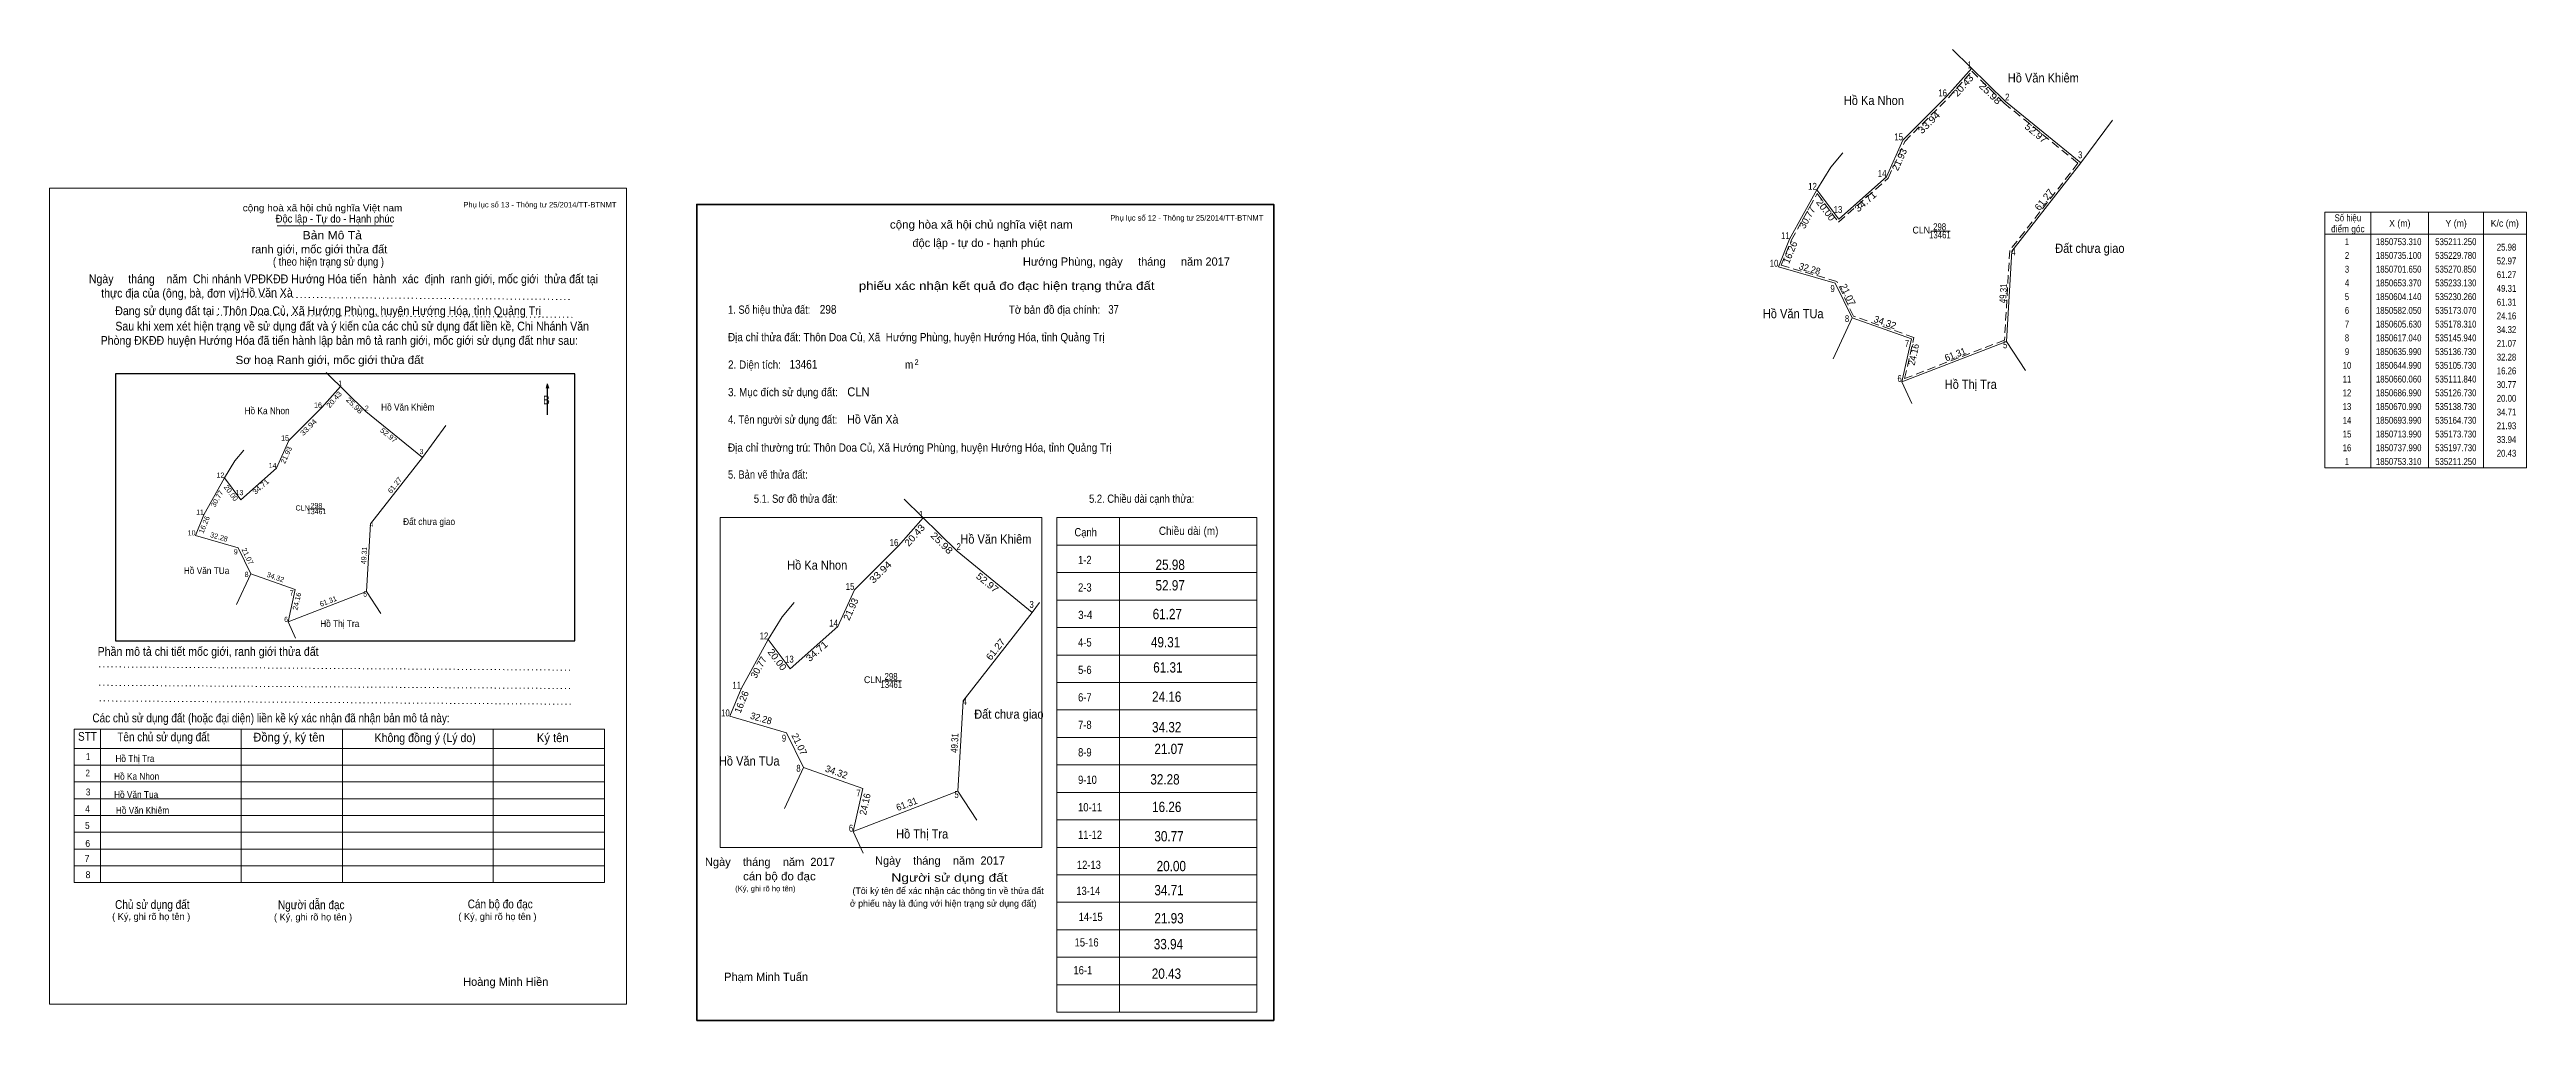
# Model space of a CAD drawing. Header units: metres. Extents: x 534162 to 535514, y 1850233 to 1850764.
import ezdxf
from ezdxf.enums import TextEntityAlignment as Align

# ---------------------------------------------------------------- set-up
doc = ezdxf.new("R2010")
doc.units = ezdxf.units.M
doc.header["$LTSCALE"] = 1.5
doc.linetypes.add('DOTTED', pattern=[1.5, 0.3, -1.2])
doc.linetypes.add('MEDIUM_DASHED', pattern=[4.5, 3, -1.5])
for name, color, linetype, lineweight in [('1', 7, 'MEDIUM_DASHED', 13), ('10', 7, 'Continuous', 13), ('61', 7, 'Continuous', 13), ('62', 7, 'Continuous', 13), ('63', 7, 'Continuous', 13)]:
    doc.layers.add(name, color=color, linetype=linetype, lineweight=lineweight)
doc.layers.add('30', color=7, linetype='Continuous')
doc.layers.add('34', color=7, linetype='Continuous')

msp = doc.modelspace()

# ---------------------------------------------------------------- linework, layer by layer
at = {"layer": '1'}
msp.add_lwpolyline([(535211.31, 1850751.65), (535229.02, 1850734.25), (535269.26, 1850701.47), (535232.01, 1850653.79), (535229.16, 1850604.94), (535174.65, 1850583.89), (535179.65, 1850606.37), (535146.76, 1850617.96), (535137.54, 1850636.95), (535107.27, 1850645.73), (535112.87, 1850659.57), (535126.88, 1850684.89), (535138.56, 1850669.31), (535165.67, 1850693.3), (535174.69, 1850713.33), (535198.56, 1850737.21)], close=True, dxfattribs=at)
at = {"layer": '1', "linetype": 'Continuous'}
msp.add_lwpolyline([(534476.98, 1850242.33), (534476.98, 1850687.83), (534161.98, 1850687.83), (534161.98, 1850242.33)], close=True, dxfattribs=at)
at = {"layer": '10'}
for p, q in [((535140.82, 1850707.11), (535134.28, 1850699.26)), ((535145.94, 1850617.04), (535135.64, 1850594.6)), ((534267.97, 1850544.88), (534263.07, 1850538.99)), ((534271.81, 1850477.32), (534264.09, 1850460.5)), ((534568.42, 1850461.65), (534561.88, 1850453.8)), ((534573.54, 1850371.58), (534563.24, 1850349.14))]:
    msp.add_line(p, q, dxfattribs=at)
at = {"layer": '61'}
for p, q in [((535270.85, 1850701.65), (535288.02, 1850725.05)), ((535230.26, 1850604.14), (535240.55, 1850588.25)), ((534365.49, 1850540.78), (534378.37, 1850558.33)), ((534335.05, 1850467.65), (534342.77, 1850455.73)), ((534698.45, 1850456.19), (534702.43, 1850461.61)), ((534657.86, 1850358.68), (534668.15, 1850342.79))]:
    msp.add_line(p, q, dxfattribs=at)
for points in [[(535173.07, 1850582.05), (535230.26, 1850604.14), (535233.13, 1850653.37), (535270.85, 1850701.65), (535229.78, 1850735.1), (535200.84, 1850763.53)], [(535211.25, 1850753.31), (535197.73, 1850737.99), (535173.73, 1850713.99), (535164.73, 1850693.99), (535138.73, 1850670.99), (535126.73, 1850686.99)], [(535134.28, 1850699.26), (535126.73, 1850686.99), (535111.84, 1850660.06), (535105.73, 1850644.99), (535136.73, 1850635.99), (535145.94, 1850617.04)], [(535178.48, 1850570.21), (535173.07, 1850582.05), (535178.31, 1850605.63), (535145.94, 1850617.04)], [(534320.79, 1850579.53), (534310.65, 1850568.04), (534292.65, 1850550.04), (534285.9, 1850535.04), (534266.4, 1850517.79), (534257.4, 1850529.79)], [(534292.16, 1850451.08), (534335.05, 1850467.65), (534337.2, 1850504.57), (534365.49, 1850540.78), (534334.69, 1850565.87), (534312.99, 1850587.19)], [(534263.07, 1850538.99), (534257.4, 1850529.79), (534246.23, 1850509.59), (534241.65, 1850498.29), (534264.9, 1850491.54), (534271.81, 1850477.32)], [(534600.67, 1850336.59), (534657.86, 1850358.68), (534660.73, 1850407.91), (534698.45, 1850456.19), (534657.38, 1850489.64), (534628.44, 1850518.07)], [(534638.85, 1850507.85), (534625.33, 1850492.53), (534601.33, 1850468.53), (534592.33, 1850448.53), (534566.33, 1850425.53), (534554.33, 1850441.53)], [(534296.21, 1850442.2), (534292.16, 1850451.08), (534296.09, 1850468.77), (534271.81, 1850477.32)], [(534561.88, 1850453.8), (534554.33, 1850441.53), (534539.44, 1850414.6), (534533.33, 1850399.53), (534564.33, 1850390.53), (534573.54, 1850371.58)], [(534606.08, 1850324.75), (534600.67, 1850336.59), (534605.91, 1850360.17), (534573.54, 1850371.58)]]:
    msp.add_lwpolyline(points, dxfattribs=at)
at = {"layer": '62'}
for p, q in [((534286.18, 1850667.28), (534349.04, 1850667.28)), ((534175.48, 1850392.48), (534464.98, 1850392.48)), ((534175.48, 1850308.78), (534175.48, 1850392.48)), ((534189.88, 1850308.78), (534189.88, 1850392.48)), ((534266.54, 1850308.78), (534266.54, 1850392.18)), ((534321.88, 1850308.78), (534321.88, 1850392.18)), ((534404.08, 1850308.78), (534404.08, 1850392.48)), ((534464.98, 1850308.78), (534464.98, 1850392.48)), ((534175.48, 1850381.98), (534464.98, 1850381.98)), ((534175.48, 1850372.83), (534464.98, 1850372.83)), ((534175.48, 1850363.68), (534464.98, 1850363.68)), ((534175.48, 1850354.53), (534464.98, 1850354.53)), ((534175.48, 1850345.38), (534464.98, 1850345.38)), ((534175.48, 1850336.23), (534464.98, 1850336.23)), ((534175.48, 1850327.08), (534464.98, 1850327.08)), ((534175.48, 1850317.93), (534464.98, 1850317.93)), ((534175.48, 1850308.78), (534464.98, 1850308.78))]:
    msp.add_line(p, q, dxfattribs=at)
at = {"layer": '62', "linetype": 'DOTTED'}
for p, q in [((534265.34, 1850628.43), (534446.24, 1850627.08)), ((534253.34, 1850618.53), (534447.58, 1850617.33)), ((534189.14, 1850426.53), (534446.68, 1850424.73)), ((534189.14, 1850416.48), (534446.68, 1850414.68)), ((534189.44, 1850407.93), (534446.98, 1850406.13))]:
    msp.add_line(p, q, dxfattribs=at)
at = {"layer": '62', "lineweight": 25}
for p, q in [((534433.64, 1850580.88), (534433.04, 1850578.63)), ((534433.64, 1850581.03), (534433.64, 1850564.08)), ((534433.64, 1850580.88), (534434.38, 1850578.63))]:
    msp.add_line(p, q, dxfattribs=at)
msp.add_lwpolyline([(534197.98, 1850440.78), (534448.78, 1850440.78), (534448.78, 1850586.58), (534197.98, 1850586.58)], close=True, dxfattribs=at)
at = {"layer": '63'}
for p, q in [((535429.18, 1850674.68), (535429.18, 1850535.18)), ((535460.68, 1850674.68), (535460.68, 1850535.18)), ((535490.68, 1850674.68), (535490.68, 1850535.18)), ((535188.95, 1850664.35), (535199.48, 1850664.35)), ((535403.98, 1850662.68), (535514.08, 1850662.68)), ((534304.07, 1850512.81), (534311.97, 1850512.81)), ((534528.14, 1850507.98), (534703.64, 1850507.98)), ((534528.14, 1850327.98), (534528.14, 1850507.98)), ((534703.64, 1850327.98), (534703.64, 1850507.98)), ((534711.88, 1850507.98), (534820.94, 1850507.98)), ((534711.88, 1850237.98), (534711.88, 1850507.98)), ((534746.08, 1850237.98), (534746.08, 1850507.98)), ((534820.94, 1850237.98), (534820.94, 1850507.98)), ((534711.88, 1850492.98), (534820.94, 1850492.98)), ((534711.88, 1850477.98), (534820.94, 1850477.98)), ((534711.88, 1850462.98), (534820.94, 1850462.98)), ((534711.88, 1850447.98), (534820.94, 1850447.98)), ((534711.88, 1850432.98), (534820.94, 1850432.98)), ((534616.55, 1850418.89), (534627.08, 1850418.89)), ((534711.88, 1850417.98), (534820.94, 1850417.98)), ((534711.88, 1850402.98), (534820.94, 1850402.98)), ((534711.88, 1850387.98), (534820.94, 1850387.98)), ((534711.88, 1850372.98), (534820.94, 1850372.98)), ((534711.88, 1850357.98), (534820.94, 1850357.98)), ((534711.88, 1850342.98), (534820.94, 1850342.98)), ((534528.14, 1850327.98), (534703.64, 1850327.98)), ((534711.88, 1850327.98), (534820.94, 1850327.98)), ((534711.88, 1850312.98), (534820.94, 1850312.98)), ((534711.88, 1850297.98), (534820.94, 1850297.98)), ((534711.88, 1850282.98), (534820.94, 1850282.98)), ((534711.88, 1850267.98), (534820.94, 1850267.98)), ((534711.88, 1850252.98), (534820.94, 1850252.98)), ((534711.88, 1850237.98), (534820.94, 1850237.98))]:
    msp.add_line(p, q, dxfattribs=at)
at = {"layer": '63', "lineweight": 35}
msp.add_lwpolyline([(534515.24, 1850233.48), (534515.24, 1850678.98), (534830.24, 1850678.98), (534830.24, 1850233.48)], close=True, dxfattribs=at)
at = {"layer": '63'}
msp.add_lwpolyline([(535403.98, 1850674.68), (535514.08, 1850674.68), (535514.08, 1850535.18), (535403.98, 1850535.18)], close=True, dxfattribs=at)

# ---------------------------------------------------------------- texts
at = {"layer": '1'}
for s, height, width, p in [('CLN', 3.75, 0.95, (535183.72, 1850663.1)), ('13461', 3.75, 0.85, (535193.895, 1850660.46)), ('298', 3.75, 0.85, (535193.74, 1850664.88)), ('CLN', 2.812, 0.95, (534300.145, 1850511.86)), ('13461', 2.812, 0.85, (534307.78, 1850509.88)), ('298', 2.812, 0.85, (534307.665, 1850513.19)), ('CLN', 3.75, 0.95, (534611.32, 1850417.64)), ('13461', 3.75, 0.85, (534621.495, 1850415)), ('298', 3.75, 0.85, (534621.34, 1850419.42))]:
    msp.add_text(s, height=height, dxfattribs=dict(at, width=width)).set_placement(p, align=Align.CENTER)
at = {"layer": '30'}
for s, width, p in [('1-2', 0.85, (534723.44, 1850482.63)), ('2-3', 0.85, (534723.44, 1850467.63)), ('3-4', 0.9, (534723.44, 1850452.63)), ('4-5', 0.85, (534723.44, 1850437.63)), ('5-6', 0.85, (534723.44, 1850422.63)), ('6-7', 0.85, (534723.44, 1850407.63)), ('7-8', 0.85, (534723.44, 1850392.63)), ('8-9', 0.85, (534723.44, 1850377.63)), ('9-10', 0.85, (534723.44, 1850362.63)), ('10-11', 0.85, (534723.44, 1850347.63)), ('11-12', 0.85, (534723.44, 1850332.63)), ('12-13', 0.85, (534722.81, 1850316.2)), ('13-14', 0.85, (534722.49, 1850301.98)), ('14-15', 0.85, (534723.76, 1850287.77)), ('15-16', 0.85, (534721.55, 1850273.86)), ('16-1', 0.85, (534720.92, 1850258.7))]:
    msp.add_text(s, height=4.5, dxfattribs=dict(at, width=width)).set_placement(p)
at = {"layer": '34'}
for s, width, p in [('Hồ Văn Xà', 0.9, (534266.84, 1850628.43)), ('298', 0.85, (534582.44, 1850619.28)), ('37', 0.8, (534739.94, 1850619.28)), ('13461', 0.85, (534565.94, 1850589.28)), ('CLN', 0.95, (534597.44, 1850574.28)), ('Hồ Văn Xà', 0.9, (534597.44, 1850559.28))]:
    msp.add_text(s, height=4.8, dxfattribs=dict(at, width=width)).set_placement(p)
at = {"layer": '62'}
for s, height, width, p in [('cộng hoà xã hội chủ nghĩa Việt nam', 3.711, 1.1, (534267.44, 1850675.23)), ('Độc lập - Tự do - Hạnh phúc', 4.242, 0.9, (534285.44, 1850669.08)), ('Bản Mô Tả', 4.5, 1.1, (534300.14, 1850659.93)), ('( theo hiện trạng sử dụng )', 4.5, 0.85, (534283.94, 1850645.53)), ('Ngày     tháng    năm  Chi nhánh VPĐKĐĐ Hướng Hóa tiến  hành  xác  định  ranh giới, mốc giới  thửa đất tại ', 4.8, 0.9, (534183.44, 1850635.93)), ('thực địa của (ông, bà, đơn vị): ', 4.8, 0.9, (534190.18, 1850628.13)), ('Đang sử dụng đất tại : Thôn Doa Củ, Xã Hướng Phùng, huyện Hướng Hóa, tỉnh Quảng Trị', 4.8, 0.9, (534197.84, 1850618.53)), ('Phòng ĐKĐĐ huyện Hướng Hóa đã tiến hành lập bản mô tả ranh giới, mốc giới sử dụng đất như sau:', 4.8, 0.9, (534189.88, 1850602.33)), ('     Sau khi xem xét hiện trạng về sử dụng đất và ý kiến của các chủ sử dụng đất liền kề, Chi Nhánh Văn ', 4.8, 0.9, (534189.88, 1850610.13)), ('Sơ hoạ Ranh giới, mốc giới thửa đất', 4.5, 1.05, (534263.54, 1850591.83)), ('B', 4.8, 0.85, (534431.38, 1850569.78)), ('Phần mô tả chi tiết mốc giới, ranh giới thửa đất ', 4.8, 0.9, (534188.24, 1850432.53)), ('Các chủ sử dụng đất (hoặc đại diện) liền kề ký xác nhận đã nhận bản mô tả này:', 4.8, 0.85, (534185.38, 1850396.23))]:
    msp.add_text(s, height=height, dxfattribs=dict(at, width=width)).set_placement(p)
msp.add_text('ranh giới, mốc giới thửa đất', height=4.5, dxfattribs=at).set_placement((534272.24, 1850652.28))
for s, height, width, p in [('STT', 4.8, 0.85, (534182.665, 1850386.18)), ('Tên chủ sử dụng đất', 4.8, 0.85, (534224.14, 1850385.88)), ('Đồng ý, ký tên', 4.8, 0.95, (534292.69, 1850385.73)), ('Không đồng ý (Lý do)', 4.8, 0.9, (534367.02, 1850385.43)), ('Ký tên', 4.8, 0.95, (534436.66, 1850385.43)), ('1', 3.75, 0.75, (534183.01, 1850375.68)), ('2', 3.75, 0.85, (534182.825, 1850366.68)), ('4', 3.75, 0.9, (534182.74, 1850347.18)), ('3', 3.75, 0.9, (534183.015, 1850356.33)), ('5', 3.75, 0.9, (534182.6, 1850338.03)), ('6', 3.75, 0.95, (534182.815, 1850328.28)), ('8', 3.75, 0.95, (534182.975, 1850311.18)), ('Chủ sử dụng đất', 4.8, 0.85, (534218.085, 1850294.38)), ('Người dẫn đạc', 4.8, 0.85, (534304.835, 1850294.23)), ('Cán bộ đo đạc', 4.8, 0.85, (534407.99, 1850294.68))]:
    msp.add_text(s, height=height, dxfattribs=dict(at, width=width)).set_placement(p, align=Align.CENTER)
for s, p in [('7', (534182.455, 1850320.03)), ('( Ký, ghi rõ họ tên )', (534217.47, 1850288.38)), ('( Ký, ghi rõ họ tên )', (534305.83, 1850288.08)), ('( Ký, ghi rõ họ tên )', (534406.47, 1850288.38))]:
    msp.add_text(s, height=3.75, dxfattribs=at).set_placement(p, align=Align.CENTER)
at = {"layer": '63'}
for s, height, width, p in [(' 1', 3.75, 0.75, (535211.25, 1850753.31)), (' 16', 3.75, 0.85, (535197.73, 1850737.99)), (' 2', 3.75, 0.85, (535231.83, 1850735.73)), (' 15', 3.75, 0.85, (535173.73, 1850713.99)), (' 3', 3.75, 0.8, (535271.63, 1850704.17)), (' 12', 3.75, 0.85, (535126.73, 1850686.99)), (' 14', 3.75, 0.85, (535164.73, 1850693.99)), (' 13', 3.75, 0.85, (535140.62, 1850674.3)), (' 11', 3.75, 0.8, (535111.84, 1850660.06)), (' 10', 3.75, 0.85, (535105.73, 1850644.99)), (' 4', 3.75, 0.85, (535235.18, 1850651.16)), ('52.97', 3.75, 0.85, (535508.53, 1850646.25)), ('25.98', 3.75, 0.85, (535508.53, 1850653.75)), ('phiếu xác nhận kết quả đo đạc hiện trạng thửa đất', 4.5, 1.2, (534765.17, 1850632.33)), (' 9', 3.75, 0.85, (535136.49, 1850631.17)), ('49.31', 3.75, 0.85, (535508.53, 1850631.25)), ('61.27', 3.75, 0.85, (535508.53, 1850638.75)), ('24.16', 3.75, 0.85, (535508.53, 1850616.25)), ('61.31', 3.75, 0.85, (535508.53, 1850623.75)), (' 8', 3.75, 0.8, (535144.36, 1850614.75)), ('34.32', 3.75, 0.85, (535508.53, 1850608.75)), (' 7', 3.75, 0.8, (535177.12, 1850601.21)), (' 5', 3.75, 0.8, (535230.65, 1850600.43)), ('32.28', 3.75, 0.85, (535508.53, 1850593.75)), ('21.07', 3.75, 0.85, (535508.53, 1850601.25)), (' 1', 2.812, 0.75, (534321.65, 1850579.99)), (' 6', 3.75, 0.85, (535173.07, 1850582.05)), ('30.77', 3.75, 0.85, (535508.53, 1850578.75)), ('16.26', 3.75, 0.85, (535508.53, 1850586.25)), (' 16', 2.812, 0.85, (534310.65, 1850568.03)), (' 2', 2.812, 0.85, (534336.23, 1850566.33)), ('34.71', 3.75, 0.85, (535508.53, 1850563.75)), ('20.00', 3.75, 0.85, (535508.53, 1850571.25)), (' 15', 2.812, 0.85, (534292.65, 1850550.03)), ('33.94', 3.75, 0.85, (535508.53, 1850548.75)), ('21.93', 3.75, 0.85, (535508.53, 1850556.25)), (' 3', 2.812, 0.8, (534366.07, 1850542.66)), ('20.43', 3.75, 0.85, (535508.53, 1850541.25)), (' 12', 2.812, 0.85, (534257.4, 1850529.78)), (' 14', 2.812, 0.85, (534285.9, 1850535.03)), (' 11', 2.812, 0.8, (534246.23, 1850509.58)), (' 13', 2.812, 0.85, (534267.82, 1850520.26)), (' 1', 3.75, 0.75, (534638.85, 1850507.85)), (' 10', 2.812, 0.85, (534241.65, 1850498.28)), (' 4', 2.812, 0.85, (534338.74, 1850502.91)), (' 9', 2.812, 0.85, (534264.72, 1850487.91)), (' 16', 3.75, 0.85, (534625.33, 1850492.53)), (' 2', 3.75, 0.85, (534659.43, 1850490.27)), ('25.98', 5.625, 0.85, (534781.73, 1850479.48)), (' 8', 2.812, 0.8, (534270.62, 1850475.6)), (' 15', 3.75, 0.85, (534601.33, 1850468.53)), ('52.97', 5.625, 0.85, (534781.73, 1850468.23)), (' 7', 2.812, 0.8, (534295.2, 1850465.44)), (' 5', 2.812, 0.8, (534335.34, 1850464.86)), (' 3', 3.75, 0.8, (534699.23, 1850458.71)), ('61.27', 5.625, 0.85, (534780.15, 1850452.55)), (' 6', 2.812, 0.85, (534292.16, 1850451.07)), (' 12', 3.75, 0.85, (534554.33, 1850441.53)), (' 14', 3.75, 0.85, (534592.33, 1850448.53)), (' 13', 3.75, 0.85, (534568.22, 1850428.84)), ('49.31', 5.625, 0.85, (534779.2, 1850437.19)), (' 11', 3.75, 0.8, (534539.44, 1850414.6)), ('61.31', 5.625, 0.85, (534780.46, 1850423.42)), (' 10', 3.75, 0.85, (534533.33, 1850399.53)), (' 4', 3.75, 0.85, (534662.78, 1850405.7)), ('24.16', 5.625, 0.85, (534779.83, 1850407.43)), (' 9', 3.75, 0.85, (534564.09, 1850385.71)), ('34.32', 5.625, 0.85, (534779.83, 1850390.8)), ('21.07', 5.625, 0.85, (534781.09, 1850378.92)), (' 8', 3.75, 0.8, (534571.96, 1850369.29)), ('32.28', 5.625, 0.85, (534778.88, 1850362.3)), (' 7', 3.75, 0.8, (534604.72, 1850355.75)), (' 5', 3.75, 0.8, (534658.25, 1850354.97)), ('16.26', 5.625, 0.85, (534779.83, 1850347.26)), (' 6', 3.75, 0.85, (534600.67, 1850336.59)), ('30.77', 5.625, 0.85, (534781.09, 1850331.26)), ('cán bộ đo đạc', 4.5, 1.05, (534580.25, 1850309.98)), ('Người sử dụng đất', 4.5, 1.25, (534685.02, 1850309.23)), ('20.00', 5.625, 0.85, (534782.33, 1850314.96)), ('34.71', 5.625, 0.85, (534781.08, 1850301.82)), ('21.93', 5.625, 0.85, (534781.09, 1850286.46)), ('33.94', 5.625, 0.85, (534780.76, 1850272.36)), ('20.43', 5.625, 0.85, (534779.67, 1850256.22))]:
    msp.add_text(s, height=height, dxfattribs=dict(at, width=width)).set_placement(p, align=Align.RIGHT)
for s, height, rotation, width, p in [('20.43', 3.75, 48.571, 1.1, (535208.027, 1850742.624)), ('25.98', 3.75, 315.499, 1.15, (535220.096, 1850738.243)), ('33.94', 3.75, 45, 1.15, (535189.249, 1850722.329)), ('52.97', 3.75, 320.838, 1.1, (535245.111, 1850716.464)), ('61.27', 3.75, 52, 1.05, (535252.259, 1850680.401)), ('20.00', 3.75, 306.87, 1.05, (535130.087, 1850674.79)), ('34.71', 3.75, 41.496, 1.1, (535154.473, 1850679.096)), ('32.28', 3.75, 343.811, 0.95, (535122.302, 1850642.067)), ('49.31', 3.75, 86.664, 0.85, (535230.292, 1850630.296)), ('24.16', 3.75, 77.471, 0.95, (535181.372, 1850596.613)), ('61.31', 3.75, 21.119, 0.95, (535202.969, 1850595.331)), ('20.43', 2.812, 48.571, 1.1, (534318.377, 1850571.5)), ('25.98', 2.813, 315.499, 1.15, (534327.424, 1850568.222)), ('33.94', 2.812, 45, 1.15, (534304.301, 1850556.291)), ('52.97', 2.812, 320.838, 1.1, (534346.187, 1850551.888)), ('20.00', 2.812, 306.87, 1.05, (534259.917, 1850520.634)), ('34.71', 2.812, 41.496, 1.1, (534278.208, 1850523.861)), ('61.27', 2.813, 52, 1.05, (534351.554, 1850524.839)), ('32.28', 2.812, 343.811, 0.95, (534254.083, 1850496.089)), ('20.43', 3.75, 48.571, 1.1, (534635.627, 1850497.164)), ('25.98', 3.75, 315.499, 1.15, (534647.696, 1850492.783)), ('49.31', 2.812, 86.664, 0.85, (534335.074, 1850487.258)), ('33.94', 3.75, 45, 1.15, (534616.854, 1850476.874)), ('52.97', 3.75, 320.838, 1.1, (534672.711, 1850471.004)), ('24.16', 2.812, 77.471, 0.95, (534298.383, 1850461.99)), ('61.31', 2.812, 21.119, 0.95, (534314.588, 1850461.034)), ('20.00', 3.75, 306.87, 1.05, (534557.687, 1850429.33)), ('34.71', 3.75, 41.496, 1.1, (534582.068, 1850433.631)), ('61.27', 3.75, 52, 1.05, (534679.855, 1850434.936)), ('32.28', 3.75, 343.811, 0.95, (534549.907, 1850396.606)), ('49.31', 3.75, 86.664, 0.85, (534657.891, 1850384.831)), ('24.16', 3.75, 77.471, 0.95, (534608.972, 1850351.153)), ('61.31', 3.75, 21.119, 0.95, (534630.569, 1850349.871))]:
    msp.add_text(s, height=height, rotation=rotation, dxfattribs=dict(at, width=width)).set_placement(p, align=Align.CENTER)
for s, height, width, p in [('Hồ Văn Khiêm', 5, 0.9, (535250.35, 1850745.56)), ('Hồ Ka Nhon', 5, 0.9, (535157.855, 1850733.24)), ('Số hiệu', 3.75, 0.85, (535416.58, 1850669.8)), ('cộng hòa xã hội chủ nghĩa việt nam', 4.5, 1.05, (534670.595, 1850665.78)), ('điểm góc', 3.75, 0.9, (535416.585, 1850663.8)), (' 1', 3.75, 0.75, (535415.53, 1850656.75)), ('1850753.310', 3.75, 0.85, (535444.33, 1850656.75)), ('X (m)', 3.75, 0.95, (535444.935, 1850666.8)), ('535211.250', 3.75, 0.85, (535475.53, 1850656.75)), ('Y (m)', 3.75, 0.95, (535475.68, 1850666.8)), ('K/c (m)', 3.75, 0.95, (535502.23, 1850666.8)), ('Đất chưa giao', 5, 0.9, (535275.75, 1850652.53)), (' 2', 3.75, 0.85, (535415.53, 1850649.25)), ('1850735.100', 3.75, 0.85, (535444.33, 1850649.25)), ('535229.780', 3.75, 0.85, (535475.53, 1850649.25)), (' 4', 3.75, 0.85, (535415.53, 1850634.25)), (' 3', 3.75, 0.8, (535415.535, 1850641.75)), ('1850701.650', 3.75, 0.85, (535444.33, 1850641.75)), ('1850653.370', 3.75, 0.85, (535444.33, 1850634.25)), ('535270.850', 3.75, 0.85, (535475.53, 1850641.75)), ('535233.130', 3.75, 0.85, (535475.53, 1850634.25)), ('Hồ Văn TUa', 5, 0.9, (535113.81, 1850616.84)), (' 5', 3.75, 0.8, (535415.525, 1850626.75)), (' 6', 3.75, 0.85, (535415.53, 1850619.25)), ('1850604.140', 3.75, 0.85, (535444.33, 1850626.75)), ('1850582.050', 3.75, 0.85, (535444.33, 1850619.25)), ('535230.260', 3.75, 0.85, (535475.53, 1850626.75)), ('535173.070', 3.75, 0.85, (535475.53, 1850619.25)), (' 8', 3.75, 0.8, (535415.53, 1850604.25)), (' 7', 3.75, 0.8, (535415.53, 1850611.75)), ('1850605.630', 3.75, 0.85, (535444.33, 1850611.75)), ('1850617.040', 3.75, 0.85, (535444.33, 1850604.25)), ('535178.310', 3.75, 0.85, (535475.53, 1850611.75)), ('535145.940', 3.75, 0.85, (535475.53, 1850604.25)), (' 10', 3.75, 0.85, (535415.53, 1850589.25)), (' 9', 3.75, 0.85, (535415.53, 1850596.75)), ('1850635.990', 3.75, 0.85, (535444.33, 1850596.75)), ('1850644.990', 3.75, 0.85, (535444.33, 1850589.25)), ('535136.730', 3.75, 0.85, (535475.53, 1850596.75)), ('535105.730', 3.75, 0.85, (535475.53, 1850589.25)), ('Hồ Thị Tra', 5, 0.9, (535210.725, 1850578.3)), (' 11', 3.75, 0.8, (535415.53, 1850581.75)), ('1850660.060', 3.75, 0.85, (535444.33, 1850581.75)), ('535111.840', 3.75, 0.85, (535475.53, 1850581.75)), ('Hồ Ka Nhon', 3.75, 0.9, (534280.745, 1850564.47)), ('Hồ Văn Khiêm', 3.75, 0.9, (534357.54, 1850566.44)), (' 13', 3.75, 0.85, (535415.525, 1850566.75)), (' 12', 3.75, 0.85, (535415.53, 1850574.25)), ('1850686.990', 3.75, 0.85, (535444.33, 1850574.25)), ('1850670.990', 3.75, 0.85, (535444.33, 1850566.75)), ('535126.730', 3.75, 0.85, (535475.53, 1850574.25)), ('535138.730', 3.75, 0.85, (535475.53, 1850566.75)), (' 14', 3.75, 0.85, (535415.53, 1850559.25)), (' 15', 3.75, 0.85, (535415.535, 1850551.75)), ('1850693.990', 3.75, 0.85, (535444.33, 1850559.25)), ('1850713.990', 3.75, 0.85, (535444.33, 1850551.75)), ('535164.730', 3.75, 0.85, (535475.53, 1850559.25)), ('535173.730', 3.75, 0.85, (535475.53, 1850551.75)), (' 16', 3.75, 0.85, (535415.53, 1850544.25)), (' 1', 3.75, 0.75, (535415.53, 1850536.75)), ('1850737.990', 3.75, 0.85, (535444.33, 1850544.25)), ('1850753.310', 3.75, 0.85, (535444.33, 1850536.75)), ('535197.730', 3.75, 0.85, (535475.53, 1850544.25)), ('535211.250', 3.75, 0.85, (535475.53, 1850536.75)), ('Đất chưa giao', 3.75, 0.9, (534369.17, 1850503.93)), ('Hồ Văn Khiêm', 5, 0.9, (534678.58, 1850493.78)), ('Hồ Ka Nhon', 5, 0.9, (534581.025, 1850479.56)), ('Hồ Văn TUa', 3.75, 0.9, (534247.715, 1850477.17)), ('Hồ Thị Tra', 3.75, 0.9, (534320.4, 1850448.26)), ('Đất chưa giao', 5, 0.9, (534685.66, 1850398.22)), ('Hồ Thị Tra', 3.75, 0.9, (534208.59, 1850374.63)), ('Hồ Văn TUa', 5, 0.9, (534543.93, 1850372.64)), ('Hồ Ka Nhon', 3.75, 0.9, (534209.525, 1850364.89)), ('Hồ Văn Tua', 3.75, 0.9, (534209.245, 1850354.95)), ('Hồ Văn Khiêm', 3.75, 0.9, (534212.725, 1850346.32)), ('Hồ Thị Tra', 5, 0.9, (534638.325, 1850332.84))]:
    msp.add_text(s, height=height, dxfattribs=dict(at, width=width)).set_placement(p, align=Align.CENTER)
for s, height, rotation, p in [('21.93', 3.75, 65.772, (535173.511, 1850702.696)), ('30.77', 3.75, 61.061, (535123.086, 1850670.788)), ('16.26', 3.75, 67.93, (535113.881, 1850652.12)), ('21.07', 3.75, 295.92, (535141.971, 1850628.93)), ('34.32', 3.75, 340.583, (535163.297, 1850612.851)), ('21.93', 2.812, 65.772, (534292.485, 1850541.553)), ('30.77', 2.813, 61.061, (534254.673, 1850517.63)), ('16.26', 2.812, 67.93, (534247.768, 1850503.622)), ('21.07', 2.813, 295.92, (534268.833, 1850486.235)), ('34.32', 2.812, 340.583, (534284.828, 1850474.168)), ('21.93', 3.75, 65.772, (534601.111, 1850457.236)), ('30.77', 3.75, 61.061, (534550.686, 1850425.328)), ('16.26', 3.75, 67.93, (534541.481, 1850406.661)), ('21.07', 3.75, 295.92, (534569.571, 1850383.47)), ('34.32', 3.75, 340.583, (534590.902, 1850367.389))]:
    msp.add_text(s, height=height, rotation=rotation, dxfattribs=at).set_placement(p, align=Align.CENTER)
for s, height, p in [('Phụ lục số 13 - Thông tư 25/2014/TT-BTNMT', 3, (534471.47, 1850677.33)), ('Phụ lục số 12 - Thông tư 25/2014/TT-BTNMT', 3, (534824.57, 1850670.13)), ('Ngày    tháng    năm  2017', 4.5, (534590.69, 1850317.78)), ('Ngày    tháng    năm  2017', 4.5, (534683.53, 1850318.53)), ('(Ký, ghi rõ họ tên)', 3, (534569.18, 1850303.98))]:
    msp.add_text(s, height=height, dxfattribs=at).set_placement(p, align=Align.RIGHT)
for s, height, p in [('độc lập - tự do - hạnh phúc', 4.5, (534669.145, 1850655.73)), ('Hướng Phùng, ngày     tháng     năm 2017', 4.5, (534749.835, 1850645.53)), ('ở phiếu này là đúng với hiện trạng sử dụng đất)', 3.6, (534649.85, 1850295.58)), ('(Tôi ký tên để xác nhận các thông tin về thửa đất ', 3.6, (534653.155, 1850302.48)), ('Hoàng Minh Hiền', 4.5, (534411.01, 1850252.38)), ('Phạm Minh Tuấn', 4.5, (534553.15, 1850255.08))]:
    msp.add_text(s, height=height, dxfattribs=at).set_placement(p, align=Align.CENTER)
for s, height, width, p in [('1. Số hiệu thửa đất:', 4.5, 0.85, (534532.34, 1850619.28)), ('Tờ bản đồ địa chính:', 4.5, 0.9, (534685.64, 1850619.28)), ('Địa chỉ thửa đất: Thôn Doa Củ, Xã  Hướng Phùng, huyện Hướng Hóa, tỉnh Quảng Trị', 4.5, 0.9, (534532.34, 1850604.28)), ('2. Diện tích:', 4.5, 0.9, (534532.34, 1850589.28)), ('m', 4.5, 0.9, (534628.94, 1850589.28)), ('2', 3, 0.8, (534634.18, 1850591.38)), ('3. Mục đích sử dụng đất:', 4.5, 0.9, (534532.34, 1850574.28)), ('4. Tên người sử dụng đất:', 4.5, 0.85, (534532.34, 1850559.28)), ('Địa chỉ thường trú: Thôn Doa Củ, Xã Hướng Phùng, huyện Hướng Hóa, tỉnh Quảng Trị', 4.5, 0.9, (534532.34, 1850543.98)), ('5. Bản vẽ thửa đất:', 4.5, 0.85, (534532.34, 1850529.28)), ('5.1. Sơ đồ thửa đất:', 4.5, 0.85, (534546.44, 1850516.08)), ('5.2. Chiều dài cạnh thửa:', 4.5, 0.85, (534729.44, 1850516.08)), ('Cạnh', 4.5, 0.85, (534721.48, 1850497.78)), ('Chiều dài (m)', 4.5, 0.9, (534767.54, 1850498.53))]:
    msp.add_text(s, height=height, dxfattribs=dict(at, width=width)).set_placement(p)

doc.saveas('drawing.dxf')
